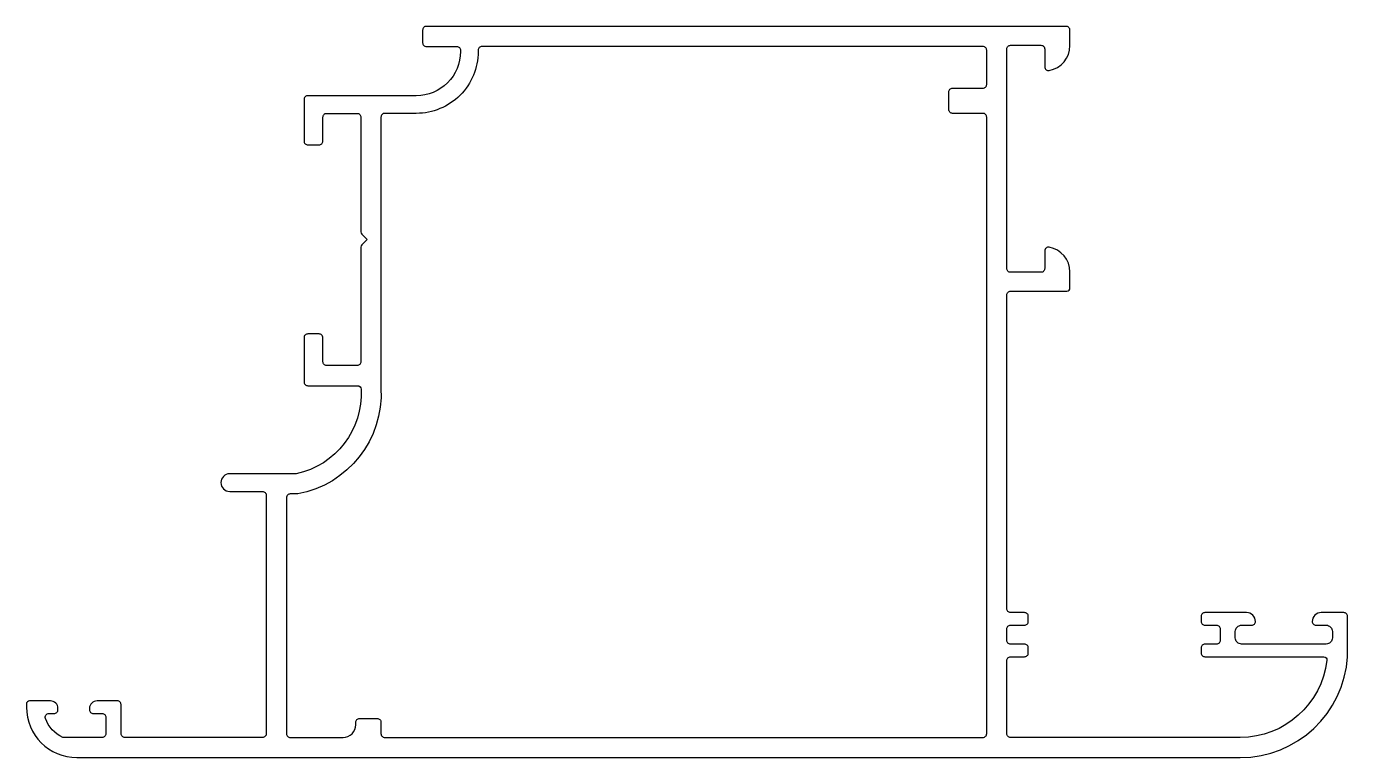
# Model space of a CAD drawing. Extents: x 314 to 418, y 657 to 715.
import ezdxf

# ---------------------------------------------------------------- set-up
doc = ezdxf.new("R2010")
doc.units = 0
doc.layers.get('0').update_dxf_attribs({"linetype": 'CONTINUOUS'})

msp = doc.modelspace()

# ---------------------------------------------------------------- linework, layer by layer
for points in [[(394.41, 712.15, 0.46718), (394.76, 711.86, 0.363159), (396.41, 713.83), (396.41, 715.06, 0.414214), (396.11, 715.36), (345.41, 715.36, 0.414214), (345.11, 715.06), (345.11, 714.06, 0.414214), (345.41, 713.76), (347.81, 713.76, -0.414214), (348.11, 713.46), (348.11, 713.36, -0.414214), (344.61, 709.86), (336.01, 709.86, 0.414214), (335.71, 709.56), (335.71, 706.26, 0.414214), (336.01, 705.96), (336.91, 705.96, 0.414214), (337.21, 706.26), (337.21, 708.16, -0.414214), (337.51, 708.46), (339.91, 708.46, -0.414214), (340.21, 708.16), (340.21, 699.06, 0.198912), (340.28, 698.88), (340.71, 698.46), (340.28, 698.03, 0.198912), (340.21, 697.85), (340.21, 688.76, -0.414214), (339.91, 688.46), (337.51, 688.46, -0.414214), (337.21, 688.76), (337.21, 690.66, 0.414214), (336.91, 690.96), (336.01, 690.96, 0.414214), (335.71, 690.66), (335.71, 687.16, 0.414214), (336.01, 686.86), (339.94, 686.86, -0.399595), (340.24, 686.57, -0.367544), (335.1, 679.87), (329.82, 679.87, 1), (329.82, 678.47), (332.42, 678.47, -0.414214), (332.72, 678.17), (332.72, 659.26, -0.414214), (332.42, 658.96), (321.51, 658.96, -0.414214), (321.21, 659.26), (321.21, 661.56, 0.414214), (320.91, 661.86), (319.31, 661.86, 0.414214), (318.71, 661.26), (318.71, 661.16, 0.414214), (319.01, 660.86), (319.71, 660.86, -0.414214), (320.01, 660.56), (320.01, 659.26, -0.414214), (319.71, 658.96), (316.59, 658.96, -0.199516), (315.22, 660.46, -0.520189), (315.5, 660.86), (315.91, 660.86, 0.414214), (316.21, 661.16), (316.21, 661.26, 0.414214), (315.61, 661.86), (313.96, 661.86, 0.414214), (313.71, 661.61), (313.71, 661.36, 0.414212), (317.71, 657.36), (409.91, 657.36, 0.395855), (418.41, 665.36), (418.41, 668.56, 0.414214), (418.11, 668.86), (416.31, 668.86, 0.414214), (415.61, 668.16), (415.61, 668.16, 0.414214), (415.91, 667.86), (416.71, 667.86, -0.414214), (417.21, 667.36), (417.21, 666.86, -0.414214), (416.71, 666.36), (410.01, 666.36, -0.414214), (409.51, 666.86), (409.51, 667.36, -0.414214), (410.01, 667.86), (410.81, 667.86, 0.414214), (411.11, 668.16), (411.11, 668.16, 0.414214), (410.41, 668.86), (407.11, 668.86, 0.414214), (406.81, 668.56), (406.81, 668.16, 0.414214), (407.11, 667.86), (408.01, 667.86, -0.414214), (408.31, 667.56), (408.31, 666.66, -0.414214), (408.01, 666.36), (407.11, 666.36, 0.414214), (406.81, 666.06), (406.81, 665.66, 0.414214), (407.11, 665.36), (416.53, 665.36, -0.4488), (416.78, 665.08, -0.380016), (409.91, 658.96), (391.71, 658.96, -0.414214), (391.41, 659.26), (391.41, 665.06, -0.414214), (391.71, 665.36), (392.81, 665.36, 0.414214), (393.11, 665.66), (393.11, 666.06, 0.414214), (392.81, 666.36), (391.71, 666.36, -0.414214), (391.41, 666.66), (391.41, 667.56, -0.414214), (391.71, 667.86), (392.81, 667.86, 0.414214), (393.11, 668.16), (393.11, 668.56, 0.414214), (392.81, 668.86), (391.71, 668.86, -0.414214), (391.41, 669.16), (391.41, 694.05, -0.414214), (391.71, 694.35), (396.16, 694.35, 0.414214), (396.41, 694.6), (396.41, 695.88, 0.363159), (394.76, 697.84, 0.46718), (394.41, 697.55), (394.41, 696.15, -0.414214), (394.11, 695.85), (391.71, 695.85, -0.414214), (391.41, 696.15), (391.41, 713.56, -0.414214), (391.71, 713.86), (394.11, 713.86, -0.414214), (394.41, 713.56)], [(340.11, 660.46), (341.51, 660.46, -0.414214), (341.81, 660.16), (341.81, 659.26, 0.414214), (342.11, 658.96), (389.51, 658.96, 0.414214), (389.81, 659.26), (389.81, 708.16, 0.414214), (389.51, 708.46), (387.11, 708.46, -0.414214), (386.81, 708.76), (386.81, 710.16, -0.414214), (387.11, 710.46), (389.51, 710.46, 0.414214), (389.81, 710.76), (389.81, 713.46, 0.414214), (389.51, 713.76), (349.81, 713.76, 0.414214), (349.51, 713.46), (349.51, 713.36, -0.414214), (344.61, 708.46), (342.11, 708.46, 0.414214), (341.81, 708.16), (341.81, 686.66, -0.376882), (335.21, 678.27), (334.62, 678.27, 0.414214), (334.32, 677.97), (334.32, 659.26, 0.414214), (334.62, 658.96), (338.81, 658.96, 0.414214), (339.81, 659.96), (339.81, 660.16, -0.414214)]]:
    msp.add_lwpolyline(points, format="xyb", close=True)

doc.saveas('drawing.dxf')
